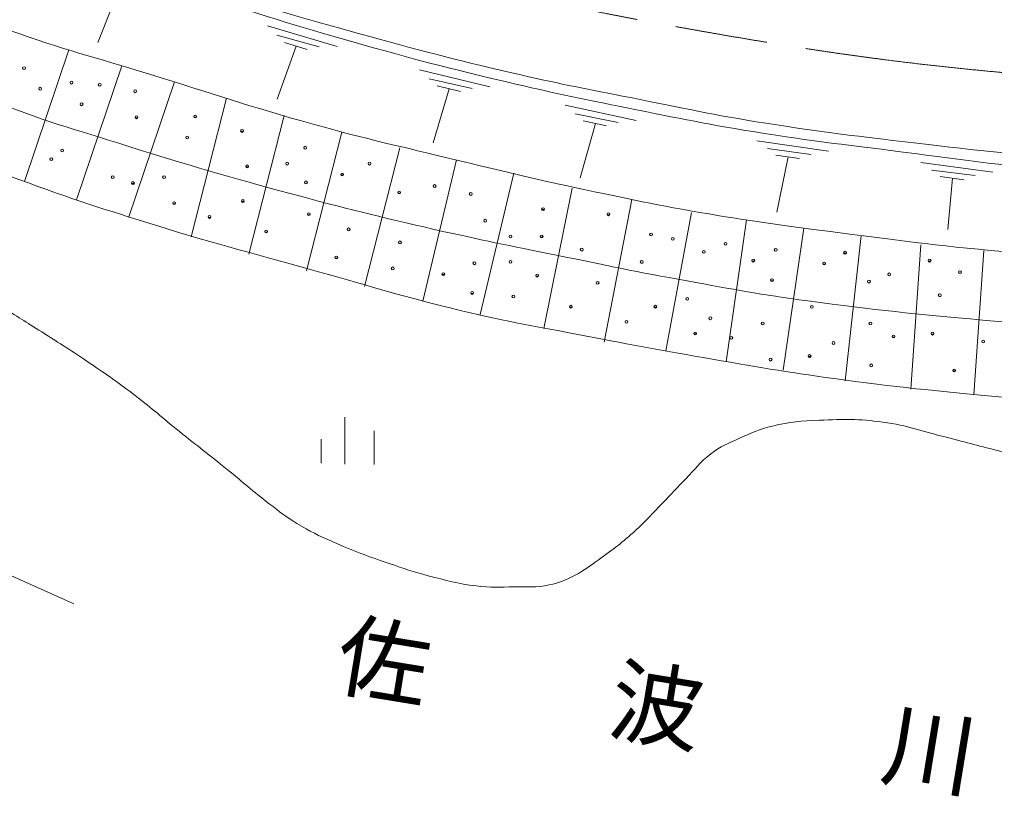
# Model space of a CAD drawing. Units: millimetres, scale not verified. Extents: x 40000 to 680000, y 20000 to 380000.
# Drawn here: x 480206 to 517236, y 236572 to 266090 of the extents above; entities that cross this region are included whole.
import ezdxf
from ezdxf.enums import TextEntityAlignment as Align

# ---------------------------------------------------------------- set-up
doc = ezdxf.new("R2010")
doc.units = ezdxf.units.MM
doc.header["$LTSCALE"] = 1000
doc.linetypes.add('CHAIN', pattern=[18.5, 12, -1.5, 3.5, -1.5])
doc.layers.add('M-BGD', color=7, linetype='Continuous', lineweight=13)
doc.layers.add('M-BMK', color=2, linetype='CHAIN', lineweight=13)
doc.styles.add('ＭＳ ゴシック', font='')
doc.styles.get('ＭＳ ゴシック').set_extended_font_data('MS Gothic')

msp = doc.modelspace()

# ---------------------------------------------------------------- hatches: boundary and pattern name
at = {"layer": 'M-BGD'}
for points in [[(480323, 264242, 0.41421), (480377, 264188, 0.41421)], [(482127, 263692, 0.41421), (482181, 263638, 0.41421)], [(480936, 263461, 0.41421), (480990, 263407, 0.41421)], [(483198, 263610, 0.41421), (483252, 263556, 0.41421)], [(484543, 263363, 0.41421), (484597, 263309, 0.41421)], [(482511, 262869, 0.41421), (482565, 262815, 0.41421)], [(486519, 261607, 0.41421), (486573, 261553, 0.41421)], [(481770, 261113, 0.41421), (481824, 261059, 0.41421)], [(491004, 261218, 0.41421), (491058, 261164, 0.41421)], [(481359, 260784, 0.41421), (481413, 260730, 0.41421)], [(490318, 260614, 0.41421), (490372, 260560, 0.41421)], [(493447, 260614, 0.41421), (493501, 260560, 0.41421)], [(483692, 260098, 0.41421), (483746, 260044, 0.41421)], [(485641, 260098, 0.41421), (485695, 260044, 0.41421)], [(491032, 259901, 0.41421), (491086, 259847, 0.41421)], [(495918, 259764, 0.41421), (495972, 259710, 0.41421)], [(497290, 259462, 0.41421), (497344, 259408, 0.41421)], [(492651, 258117, 0.41421), (492705, 258063, 0.41421)], [(497839, 258446, 0.41421), (497893, 258392, 0.41421)], [(498800, 257843, 0.41421), (498854, 257789, 0.41421)], [(504138, 257922, 0.41421), (504192, 257868, 0.41421)], [(504962, 257757, 0.41421), (505016, 257703, 0.41421)], [(494600, 257623, 0.41421), (494654, 257569, 0.41421)], [(506966, 257565, 0.41421), (507020, 257511, 0.41421)], [(501503, 257346, 0.41421), (501557, 257292, 0.41421)], [(506142, 257263, 0.41421), (506196, 257209, 0.41421)], [(508871, 257340, 0.41421), (508925, 257286, 0.41421)], [(494326, 256635, 0.41421), (494380, 256581, 0.41421)], [(497427, 256827, 0.41421), (497481, 256773, 0.41421)], [(498800, 256882, 0.41421), (498854, 256828, 0.41421)], [(503782, 256879, 0.41421), (503836, 256825, 0.41421)], [(513181, 256407, 0.41421), (513235, 256353, 0.41421)], [(515871, 256489, 0.41421), (515925, 256435, 0.41421)], [(502107, 256083, 0.41421), (502161, 256029, 0.41421)], [(512412, 256132, 0.41421), (512466, 256078, 0.41421)], [(498910, 255565, 0.41421), (498964, 255511, 0.41421)], [(515102, 255611, 0.41421), (515156, 255557, 0.41421)], [(505511, 255480, 0.41421), (505565, 255426, 0.41421)], [(510244, 255172, 0.41421), (510298, 255118, 0.41421)], [(503205, 254602, 0.41421), (503259, 254548, 0.41421)], [(506389, 254739, 0.41421), (506443, 254685, 0.41421)], [(508377, 254541, 0.41421), (508431, 254487, 0.41421)], [(512467, 254541, 0.41421), (512521, 254487, 0.41421)], [(507185, 253998, 0.41421), (507239, 253944, 0.41421)], [(511067, 253800, 0.41421), (511121, 253746, 0.41421)], [(516749, 253855, 0.41421), (516803, 253801, 0.41421)], [(508679, 253169, 0.41421), (508733, 253115, 0.41421)], [(512495, 252949, 0.41421), (512549, 252895, 0.41421)]]:
    msp.add_hatch(color=256, dxfattribs=at).paths.add_polyline_path(points)
h = msp.add_hatch(color=256, dxfattribs=at)
edge = h.paths.add_edge_path()
edge.add_ellipse((484652, 262375), major_axis=(37.5, -38.9), ratio=1, start_angle=-133.9156, end_angle=46.0844)
h = msp.add_hatch(color=256, dxfattribs=at)
edge = h.paths.add_edge_path()
edge.add_ellipse((486875, 262403), major_axis=(37.5, -38.9), ratio=1, start_angle=-133.9156, end_angle=46.0844)
h = msp.add_hatch(color=256, dxfattribs=at)
edge = h.paths.add_edge_path()
edge.add_ellipse((488659, 261854), major_axis=(37.5, -38.9), ratio=1, start_angle=-133.9156, end_angle=46.0844)
h = msp.add_hatch(color=256, dxfattribs=at)
edge = h.paths.add_edge_path()
edge.add_ellipse((488851, 260509), major_axis=(37.5, -38.9), ratio=1, start_angle=-133.9156, end_angle=46.0844)
h = msp.add_hatch(color=256, dxfattribs=at)
edge = h.paths.add_edge_path()
edge.add_ellipse((492458, 260203), major_axis=(37.5, -38.9), ratio=1, start_angle=-133.9156, end_angle=46.0844)
h = msp.add_hatch(color=256, dxfattribs=at)
edge = h.paths.add_edge_path()
edge.add_ellipse((484514, 259878), major_axis=(37.5, -38.9), ratio=1, start_angle=-133.9156, end_angle=46.0844)
h = msp.add_hatch(color=256, dxfattribs=at)
edge = h.paths.add_edge_path()
edge.add_ellipse((494627, 259517), major_axis=(37.5, -38.9), ratio=1, start_angle=-133.9156, end_angle=46.0844)
h = msp.add_hatch(color=256, dxfattribs=at)
edge = h.paths.add_edge_path()
edge.add_ellipse((486079, 259110), major_axis=(37.5, -38.9), ratio=1, start_angle=-133.9156, end_angle=46.0844)
h = msp.add_hatch(color=256, dxfattribs=at)
edge = h.paths.add_edge_path()
edge.add_ellipse((488686, 259192), major_axis=(37.5, -38.9), ratio=1, start_angle=-133.9156, end_angle=46.0844)
h = msp.add_hatch(color=256, dxfattribs=at)
edge = h.paths.add_edge_path()
edge.add_ellipse((500089, 258885), major_axis=(37.5, -38.9), ratio=1, start_angle=-133.9156, end_angle=46.0844)
h = msp.add_hatch(color=256, dxfattribs=at)
edge = h.paths.add_edge_path()
edge.add_ellipse((487424, 258588), major_axis=(37.5, -38.9), ratio=1, start_angle=-133.9156, end_angle=46.0844)
h = msp.add_hatch(color=256, dxfattribs=at)
edge = h.paths.add_edge_path()
edge.add_ellipse((491196, 258693), major_axis=(37.5, -38.9), ratio=1, start_angle=-133.9156, end_angle=46.0844)
h = msp.add_hatch(color=256, dxfattribs=at)
edge = h.paths.add_edge_path()
edge.add_ellipse((502573, 258690), major_axis=(37.5, -38.9), ratio=1, start_angle=-133.9156, end_angle=46.0844)
h = msp.add_hatch(color=256, dxfattribs=at)
edge = h.paths.add_edge_path()
edge.add_ellipse((489576, 258035), major_axis=(37.5, -38.9), ratio=1, start_angle=-133.9156, end_angle=46.0844)
h = msp.add_hatch(color=256, dxfattribs=at)
edge = h.paths.add_edge_path()
edge.add_ellipse((500034, 257843), major_axis=(37.5, -38.9), ratio=1, start_angle=-133.9156, end_angle=46.0844)
h = msp.add_hatch(color=256, dxfattribs=at)
edge = h.paths.add_edge_path()
edge.add_ellipse((492239, 257047), major_axis=(37.5, -38.9), ratio=1, start_angle=-133.9156, end_angle=46.0844)
h = msp.add_hatch(color=256, dxfattribs=at)
edge = h.paths.add_edge_path()
edge.add_ellipse((511560, 257230), major_axis=(37.5, -38.9), ratio=1, start_angle=-133.9156, end_angle=46.0844)
h = msp.add_hatch(color=256, dxfattribs=at)
edge = h.paths.add_edge_path()
edge.add_ellipse((508074, 256928), major_axis=(37.5, -38.9), ratio=1, start_angle=-133.9156, end_angle=46.0844)
h = msp.add_hatch(color=256, dxfattribs=at)
edge = h.paths.add_edge_path()
edge.add_ellipse((510764, 256818), major_axis=(37.5, -38.9), ratio=1, start_angle=-133.9156, end_angle=46.0844)
h = msp.add_hatch(color=256, dxfattribs=at)
edge = h.paths.add_edge_path()
edge.add_ellipse((514772, 256928), major_axis=(37.5, -38.9), ratio=1, start_angle=-133.9156, end_angle=46.0844)
h = msp.add_hatch(color=256, dxfattribs=at)
edge = h.paths.add_edge_path()
edge.add_ellipse((496301, 256416), major_axis=(37.5, -38.9), ratio=1, start_angle=-133.9156, end_angle=46.0844)
h = msp.add_hatch(color=256, dxfattribs=at)
edge = h.paths.add_edge_path()
edge.add_ellipse((499869, 256361), major_axis=(37.5, -38.9), ratio=1, start_angle=-133.9156, end_angle=46.0844)
h = msp.add_hatch(color=256, dxfattribs=at)
edge = h.paths.add_edge_path()
edge.add_ellipse((508788, 256187), major_axis=(37.5, -38.9), ratio=1, start_angle=-133.9156, end_angle=46.0844)
h = msp.add_hatch(color=256, dxfattribs=at)
edge = h.paths.add_edge_path()
edge.add_ellipse((497399, 255702), major_axis=(37.5, -38.9), ratio=1, start_angle=-133.9156, end_angle=46.0844)
h = msp.add_hatch(color=256, dxfattribs=at)
edge = h.paths.add_edge_path()
edge.add_ellipse((501146, 255178), major_axis=(37.5, -38.9), ratio=1, start_angle=-133.9156, end_angle=46.0844)
h = msp.add_hatch(color=256, dxfattribs=at)
edge = h.paths.add_edge_path()
edge.add_ellipse((504357, 255178), major_axis=(37.5, -38.9), ratio=1, start_angle=-133.9156, end_angle=46.0844)
h = msp.add_hatch(color=256, dxfattribs=at)
edge = h.paths.add_edge_path()
edge.add_ellipse((505867, 254163), major_axis=(37.5, -38.9), ratio=1, start_angle=-133.9156, end_angle=46.0844)
h = msp.add_hatch(color=256, dxfattribs=at)
edge = h.paths.add_edge_path()
edge.add_ellipse((513400, 254047), major_axis=(37.5, -38.9), ratio=1, start_angle=-133.9156, end_angle=46.0844)
h = msp.add_hatch(color=256, dxfattribs=at)
edge = h.paths.add_edge_path()
edge.add_ellipse((514882, 254157), major_axis=(37.5, -38.9), ratio=1, start_angle=-133.9156, end_angle=46.0844)
h = msp.add_hatch(color=256, dxfattribs=at)
edge = h.paths.add_edge_path()
edge.add_ellipse((510215, 253306), major_axis=(37.5, -38.9), ratio=1, start_angle=-133.9156, end_angle=46.0844)
h = msp.add_hatch(color=256, dxfattribs=at)
edge = h.paths.add_edge_path()
edge.add_ellipse((515705, 252757), major_axis=(37.5, -38.9), ratio=1, start_angle=-133.9156, end_angle=46.0844)

# ---------------------------------------------------------------- linework, layer by layer
for p, q in [((483970, 267205), (483186, 265212)), ((489624, 265853), (492267, 265069)), ((489978, 265499), (491586, 265047)), ((490266, 265210), (491135, 264950)), ((482081, 264938), (480391, 259939)), ((490716, 265078), (489993, 263062)), ((484087, 264331), (482366, 259240)), ((495394, 264173), (498075, 263530)), ((486091, 263719), (484362, 258594)), ((495766, 263838), (497397, 263472)), ((496525, 263457), (495911, 261405)), ((496069, 263565), (496951, 263352)), ((488065, 263099), (486724, 257831)), ((500931, 262835), (503624, 262248)), ((490254, 262445), (488913, 257176)), ((501309, 262509), (502947, 262176)), ((501618, 262241), (502504, 262046)), ((492449, 261813), (491108, 256545)), ((502076, 262143), (501504, 260079)), ((508209, 261486), (510936, 261085)), ((494653, 261216), (493312, 255948)), ((508609, 261186), (510265, 260966)), ((496799, 260762), (495526, 255391)), ((508935, 260941), (509832, 260807)), ((509399, 260873), (508969, 258775)), ((514442, 260660), (517173, 260289)), ((514845, 260365), (516504, 260163)), ((498979, 260255), (497706, 254884)), ((515173, 260123), (516073, 259999)), ((515639, 260061), (515464, 258109)), ((501194, 259683), (500116, 254357)), ((503460, 259255), (502408, 253827)), ((505725, 258754), (504750, 253501)), ((507813, 258476), (507049, 253080)), ((509995, 258167), (509207, 252772)), ((512176, 257880), (511562, 252366)), ((514444, 257534), (514056, 252050)), ((516834, 257320), (516445, 251836)), ((492559, 249196), (492559, 250988)), ((493670, 249189), (493670, 250458)), ((491659, 249241), (491659, 250141)), ((482271, 243895), (472015, 248476))]:
    msp.add_line(p, q, dxfattribs=at)
for centre in [(480377, 264242), (482181, 263692), (483252, 263610), (480990, 263461), (484597, 263363), (482565, 262869), (484652, 262375), (486875, 262403), (488659, 261854), (486573, 261607), (481824, 261113), (491058, 261218), (481413, 260784), (488851, 260509), (490372, 260614), (493501, 260614), (483746, 260098), (485695, 260098), (491086, 259901), (492458, 260203), (484514, 259878), (495972, 259764), (488686, 259192), (494627, 259517), (497344, 259462), (486079, 259110), (500089, 258885), (487424, 258588), (491196, 258693), (497893, 258446), (502573, 258690), (492705, 258117), (489576, 258035), (498854, 257843), (500034, 257843), (504192, 257922), (505016, 257757), (494654, 257623), (501557, 257346), (507020, 257565), (508925, 257340), (492239, 257047), (506196, 257263), (511560, 257230), (494380, 256635), (497481, 256827), (498854, 256882), (503836, 256879), (508074, 256928), (510764, 256818), (514772, 256928), (496301, 256416), (499869, 256361), (513235, 256407), (515925, 256489), (502161, 256083), (508788, 256187), (512466, 256132), (497399, 255702), (498964, 255565), (505565, 255480), (515156, 255611), (501146, 255178), (504357, 255178), (510298, 255172), (506443, 254739), (503259, 254602), (508431, 254541), (512521, 254541), (505867, 254163), (507239, 253998), (513400, 254047), (514882, 254157), (511121, 253800), (516803, 253855), (510215, 253306), (508733, 253169), (512549, 252949), (515705, 252757)]:
    msp.add_circle(centre, 54, dxfattribs=at)
for points, knots in [([(472612, 272759), (474843, 271780), (475441, 271516), (477282, 270789), (479055, 270090), (480062, 269731), (481860, 269097), (484042, 268328), (485269, 267908), (487476, 267213), (489820, 266474), (491144, 266094), (493514, 265442), (495724, 264834), (496967, 264509), (499201, 263995), (500837, 263619), (501762, 263446), (503409, 263122), (505413, 262726), (506530, 262467), (508548, 262149), (510423, 261853), (511479, 261720), (513364, 261499), (515968, 261193), (517426, 261010), (520041, 260813), (522169, 260652), (523363, 260593), (525496, 260513), (527893, 260423), (529237, 260381), (531635, 260376), (534021, 260372), (535357, 260422), (537743, 260438), (544086, 260482), (546102, 260437), (553983, 260365)], [0, 0, 0, 0, 1, 1, 1, 2, 2, 2, 3, 3, 3, 4, 4, 4, 5, 5, 5, 6, 6, 6, 7, 7, 7, 8, 8, 8, 9, 9, 9, 10, 10, 10, 11, 11, 11, 12, 12, 12, 13, 13, 13, 13]), ([(472459, 272475), (474690, 271496), (475288, 271232), (477129, 270506), (478903, 269806), (479909, 269448), (481707, 268814), (483889, 268044), (485119, 267635), (487323, 266930), (489643, 266187), (490946, 265779), (493290, 265118), (495530, 264486), (496796, 264166), (499062, 263635), (500699, 263251), (501622, 263060), (503271, 262733), (505280, 262334), (506402, 262088), (508426, 261771), (510319, 261475), (511387, 261352), (513288, 261115), (515885, 260792), (517334, 260546), (519943, 260346), (522040, 260185), (523220, 260159), (525322, 260089), (527747, 260009), (529107, 259945), (531534, 259962), (533940, 259978), (535287, 260064), (537693, 260101), (543976, 260200), (546016, 260107), (553780, 259962)], [0, 0, 0, 0, 1, 1, 1, 2, 2, 2, 3, 3, 3, 4, 4, 4, 5, 5, 5, 6, 6, 6, 7, 7, 7, 8, 8, 8, 9, 9, 9, 10, 10, 10, 11, 11, 11, 12, 12, 12, 13, 13, 13, 13]), ([(470183, 269699), (472517, 268653), (473130, 268377), (475041, 267581), (476889, 266812), (477916, 266357), (479802, 265684), (481860, 264950), (483053, 264658), (485141, 264012), (487567, 263262), (488912, 262792), (491359, 262112), (493458, 261529), (494653, 261271), (496771, 260760), (498554, 260330), (499551, 260080), (501345, 259697), (503311, 259278), (504412, 259033), (506395, 258701), (508150, 258407), (509138, 258274), (510902, 258046), (513498, 257712), (514950, 257502), (517557, 257277), (519709, 257092), (520917, 257010), (523074, 256920), (525506, 256819), (526870, 256788), (529303, 256785), (531592, 256782), (532873, 256839), (535161, 256855), (539826, 256888), (541315, 256852), (547104, 256784)], [0, 0, 0, 0, 1, 1, 1, 2, 2, 2, 3, 3, 3, 4, 4, 4, 5, 5, 5, 6, 6, 6, 7, 7, 7, 8, 8, 8, 9, 9, 9, 10, 10, 10, 11, 11, 11, 12, 12, 12, 13, 13, 13, 13]), ([(469412, 267548), (471802, 266413), (472408, 266124), (474336, 265227), (476183, 264367), (477182, 263803), (479074, 263048), (481081, 262247), (482255, 261928), (484317, 261280), (486712, 260528), (488063, 260132), (490487, 259477), (492612, 258902), (493811, 258611), (495956, 258117), (497764, 257701), (498785, 257508), (500602, 257137), (502539, 256743), (503621, 256505), (505567, 256156), (507351, 255836), (508350, 255643), (510146, 255398), (512732, 255046), (514188, 254908), (516787, 254671), (519278, 254444), (520676, 254333), (523173, 254196), (525209, 254084), (526351, 254038), (528390, 254006), (530748, 253968), (532070, 253993), (534428, 254037), (537381, 254091), (538339, 254146), (541983, 254321)], [0, 0, 0, 0, 1, 1, 1, 2, 2, 2, 3, 3, 3, 4, 4, 4, 5, 5, 5, 6, 6, 6, 7, 7, 7, 8, 8, 8, 9, 9, 9, 10, 10, 10, 11, 11, 11, 12, 12, 12, 13, 13, 13, 13]), ([(470308, 264615), (472519, 263391), (473149, 263047), (475031, 262164), (477003, 261239), (478138, 260779), (480179, 260017), (482215, 259257), (483377, 258890), (485454, 258249), (487823, 257517), (489172, 257176), (491560, 256509), (493681, 255917), (494857, 255534), (496999, 255023), (498812, 254590), (499846, 254427), (501676, 254075), (503563, 253711), (504621, 253513), (506514, 253188), (508459, 252854), (509548, 252658), (511505, 252399), (513918, 252078), (515277, 251951), (517702, 251734), (520085, 251522), (521421, 251398), (523810, 251290), (526029, 251190), (527275, 251215), (529495, 251227), (531116, 251236), (531639, 251243), (533645, 251290)], [0, 0, 0, 0, 1, 1, 1, 2, 2, 2, 3, 3, 3, 4, 4, 4, 5, 5, 5, 6, 6, 6, 7, 7, 7, 8, 8, 8, 9, 9, 9, 10, 10, 10, 11, 11, 11, 12, 12, 12, 12]), ([(470463, 264533), (470790, 263963), (470877, 263817), (471148, 263361), (471551, 262684), (471786, 262310), (472205, 261643), (472571, 261058), (472779, 260733), (473157, 260156), (473355, 259854), (473445, 259669), (473672, 259388), (474027, 258949), (474247, 258718), (474656, 258330), (475110, 257899), (475403, 257699), (475919, 257346), (476603, 256878), (477034, 256690), (477744, 256263), (478435, 255847), (478821, 255611), (479508, 255187), (480112, 254813), (480450, 254603), (481049, 254221), (481773, 253760), (482183, 253509), (482893, 253026), (483572, 252564), (483948, 252299), (484601, 251801), (485269, 251291), (485617, 250972), (486272, 250446), (486981, 249877), (487385, 249568), (488092, 248998), (488721, 248491), (489052, 248181), (489694, 247692), (490091, 247389), (490308, 247208), (490734, 246949), (491250, 246636), (491557, 246488), (492108, 246244), (492926, 245881), (493401, 245714), (494247, 245425), (494823, 245229), (495144, 245110), (495733, 244961), (496438, 244782), (496831, 244655), (497553, 244571), (498117, 244505), (498438, 244529), (499006, 244534), (499522, 244539), (499820, 244504), (500325, 244608), (500727, 244691), (500945, 244789), (501309, 244979), (501671, 245168), (501852, 245315), (502182, 245555), (502760, 245975), (503088, 246209), (503617, 246689), (504038, 247072), (504242, 247321), (504638, 247729), (504982, 248082), (505167, 248287), (505511, 248639), (505877, 249012), (506041, 249270), (506458, 249585), (506847, 249879), (507110, 249980), (507554, 250179), (508029, 250393), (508296, 250528), (508803, 250645), (509487, 250804), (509884, 250840), (510586, 250868), (511528, 250905), (512065, 250923), (513000, 250794), (513956, 250661), (514467, 250451), (515404, 250217), (516218, 250013), (516671, 249886), (517484, 249679), (518095, 249522), (518435, 249423), (519051, 249285), (519613, 249159), (519926, 249060), (520500, 249006), (521092, 248951), (521428, 249037), (522022, 249006), (522642, 248974), (522985, 248903), (523601, 248821), (523988, 248769), (524216, 248785), (524590, 248672), (525012, 248544), (525243, 248421), (525593, 248152), (525947, 247880), (526153, 247712), (526391, 247335), (526688, 246866), (526734, 246536), (526874, 245998), (527006, 245493), (527039, 245199), (527097, 244680), (527140, 244298), (527100, 244078), (527153, 243697), (527206, 243309), (527138, 243049), (527338, 242713), (527460, 242509), (527616, 242469), (527803, 242323), (527999, 242169), (528106, 242076), (528323, 241952), (528957, 241588), (529352, 241449), (530050, 241228), (530987, 240930), (531540, 240824), (532519, 240745), (533185, 240691), (533562, 240713), (534228, 240763), (534909, 240815), (535284, 240907), (535962, 240987), (536643, 241068), (537027, 241093), (537708, 241173), (538209, 241231), (538503, 241204), (538989, 241340), (539364, 241445), (539565, 241557), (539880, 241785), (540150, 241981), (540271, 242134), (540475, 242398), (540713, 242707), (540890, 242875), (540995, 243252), (541113, 243678), (541129, 243957), (541013, 244384), (540928, 244696), (540810, 244851), (540619, 245113), (540388, 245429), (540227, 245583), (539943, 245853), (539665, 246117), (539411, 246161), (539175, 246463), (539059, 246612), (539002, 246721), (538989, 246909), (538973, 247146), (539021, 247292), (539138, 247498), (539410, 247978), (539717, 248136), (540124, 248508), (540471, 248825), (540692, 248973), (541071, 249251), (541386, 249481), (541552, 249628), (541891, 249821), (542145, 249966), (542295, 250043), (542575, 250123), (543029, 250253), (543311, 250162), (543782, 250197), (544062, 250219), (544220, 250220), (544497, 250260), (544729, 250294), (544876, 250284), (545082, 250397), (545237, 250482), (545302, 250539), (545435, 250680)], [0, 0, 0, 0, 1, 1, 1, 2, 2, 2, 3, 3, 3, 4, 4, 4, 5, 5, 5, 6, 6, 6, 7, 7, 7, 8, 8, 8, 9, 9, 9, 10, 10, 10, 11, 11, 11, 12, 12, 12, 13, 13, 13, 14, 14, 14, 15, 15, 15, 16, 16, 16, 17, 17, 17, 18, 18, 18, 19, 19, 19, 20, 20, 20, 21, 21, 21, 22, 22, 22, 23, 23, 23, 24, 24, 24, 25, 25, 25, 26, 26, 26, 27, 27, 27, 28, 28, 28, 29, 29, 29, 30, 30, 30, 31, 31, 31, 32, 32, 32, 33, 33, 33, 34, 34, 34, 35, 35, 35, 36, 36, 36, 37, 37, 37, 38, 38, 38, 39, 39, 39, 40, 40, 40, 41, 41, 41, 42, 42, 42, 43, 43, 43, 44, 44, 44, 45, 45, 45, 46, 46, 46, 47, 47, 47, 48, 48, 48, 49, 49, 49, 50, 50, 50, 51, 51, 51, 52, 52, 52, 53, 53, 53, 54, 54, 54, 55, 55, 55, 56, 56, 56, 57, 57, 57, 58, 58, 58, 59, 59, 59, 60, 60, 60, 61, 61, 61, 62, 62, 62, 63, 63, 63, 64, 64, 64, 65, 65, 65, 66, 66, 66, 67, 67, 67, 68, 68, 68, 69, 69, 69, 69])]:
    msp.add_open_spline(points, degree=3, knots=knots, dxfattribs=at)
at = {"layer": 'M-BMK'}
msp.add_open_spline([(474555, 275059), (477595, 273851), (478422, 273552), (480920, 272640), (485811, 270855), (488585, 269933), (493590, 268498), (498743, 267021), (501699, 266410), (506980, 265494), (513307, 264398), (516907, 264077), (523312, 263624), (531317, 263056), (535832, 263375), (543857, 263382), (554872, 263392), (558454, 263552), (572051, 263993)], degree=3, knots=[0, 0, 0, 0, 1, 1, 1, 2, 2, 2, 3, 3, 3, 4, 4, 4, 5, 5, 5, 6, 6, 6, 6], dxfattribs=at)

# ---------------------------------------------------------------- texts
at = {"layer": 'M-BGD', "style": 'ＭＳ ゴシック'}
msp.add_text('佐\u3000\u3000波\u3000\u3000川', height=2566, rotation=350.703, dxfattribs=at).set_placement((491988, 239982), align=Align.BOTTOM_LEFT)

doc.saveas('drawing.dxf')
